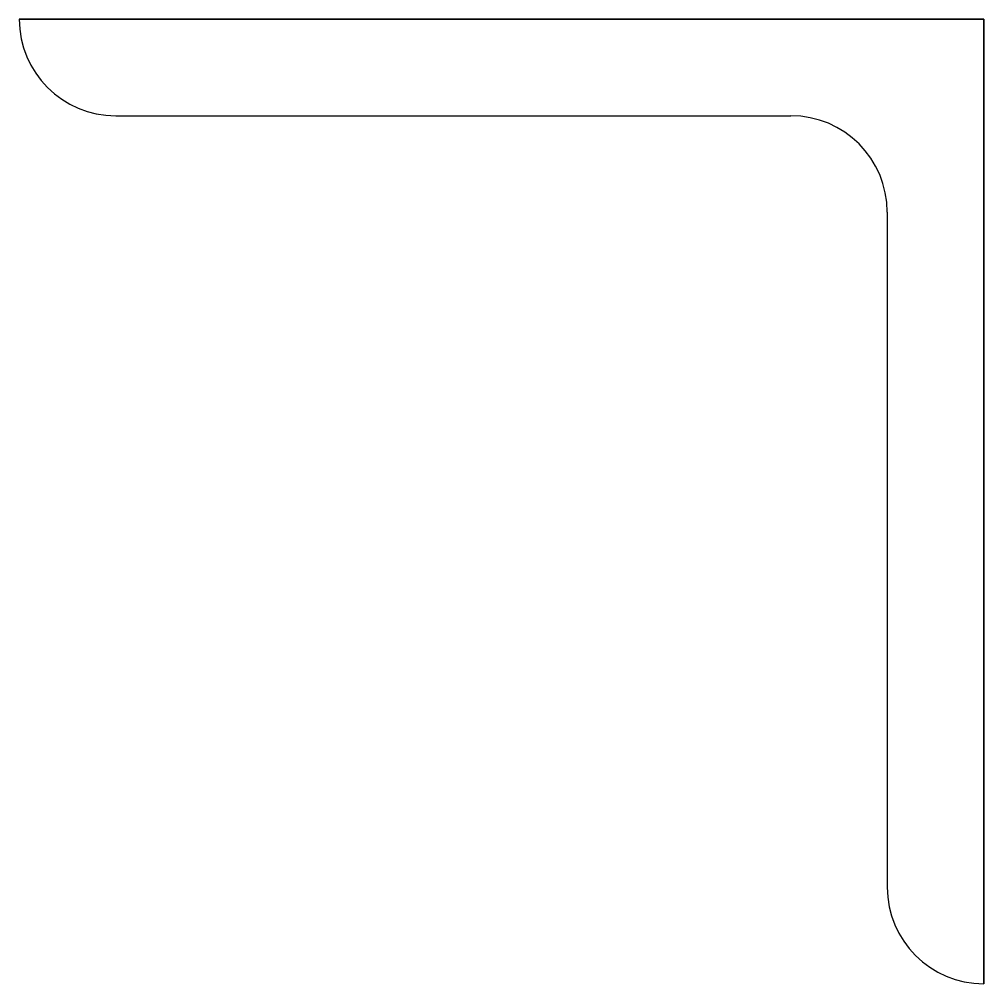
# Model space of a CAD drawing. Extents: x -60 to 0, y -60 to 0.
import ezdxf

# ---------------------------------------------------------------- set-up
doc = ezdxf.new("R2010")
doc.units = 0
doc.layers.get('0').update_dxf_attribs({"linetype": 'CONTINUOUS'})

msp = doc.modelspace()

# ---------------------------------------------------------------- linework, layer by layer
at = {"linetype": 'CONTINUOUS'}
for p, q in [((-60, 0), (0, 0)), ((0, 0), (-60, 0)), ((0, 0), (0, -60)), ((0, -60), (0, 0)), ((-54, -6), (-12, -6)), ((-6, -12), (-6, -54))]:
    msp.add_line(p, q, dxfattribs=at)
for centre, start, end in [((-54, 0), 180, 270), ((-12, -12), 0, 90), ((0, -54), 180, 270)]:
    msp.add_arc(centre, 6, start, end, dxfattribs=at)

doc.saveas('drawing.dxf')
